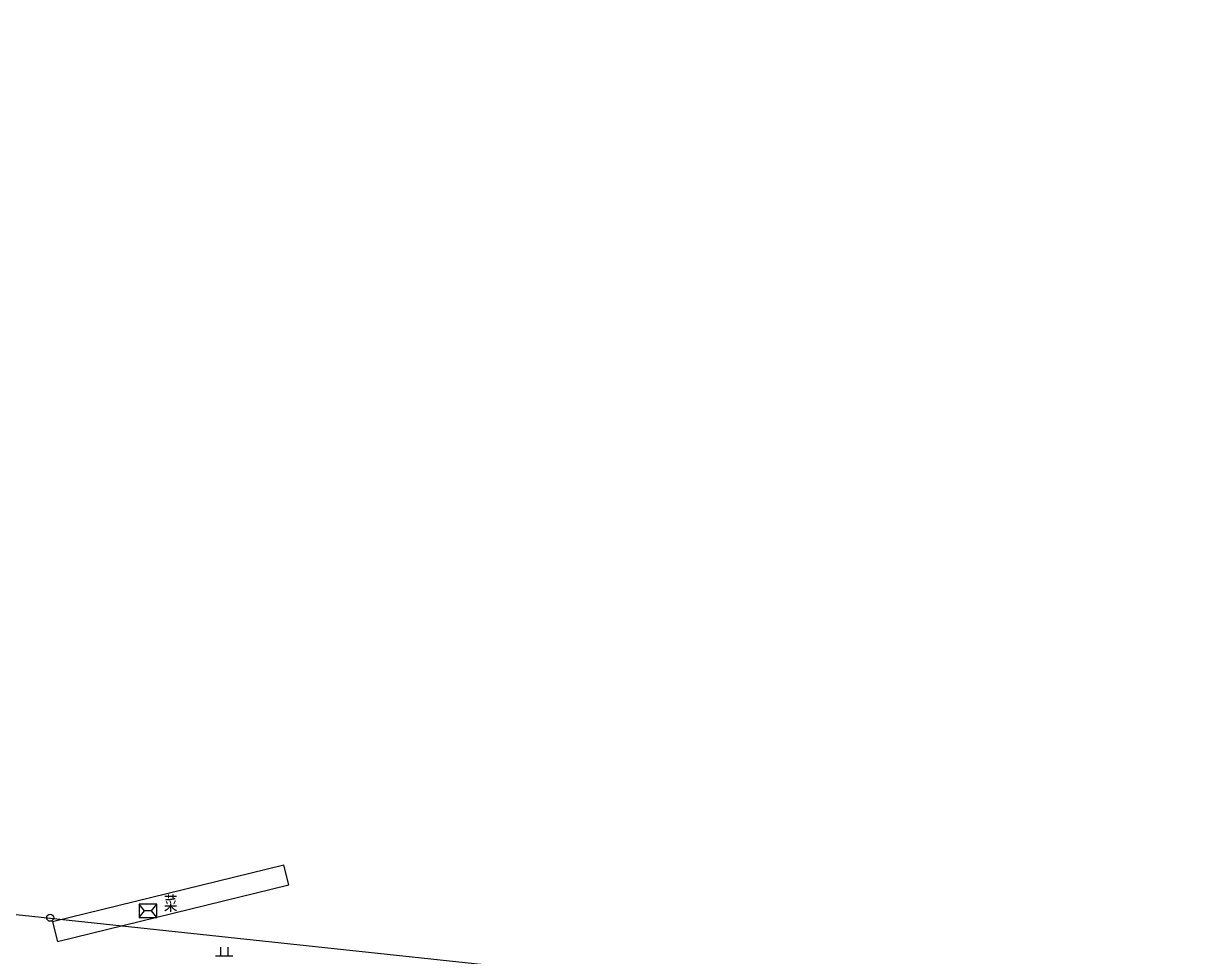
# Model space of a CAD drawing. Header units: metres. Extents: x 494039 to 619385, y 3351420 to 3402703.
# Drawn here: x 589752.9 to 590085.7, y 3393286.4 to 3393552.6 of the extents above; entities that cross this region are included whole.
import ezdxf
from ezdxf.enums import TextEntityAlignment as Align

# ---------------------------------------------------------------- set-up
doc = ezdxf.new("R2010")
doc.units = ezdxf.units.M
for name, color, linetype in [('330400', 8, 'Continuous'), ('510301', 8, 'Continuous'), ('810302', 8, 'Continuous'), ('范围线', 8, 'Continuous')]:
    doc.layers.add(name, color=color, linetype=linetype)

# ---------------------------------------------------------------- blocks, each defined once
blk = doc.blocks.new('gc170')
at = {"linetype": 'Continuous'}
blk.add_circle((0, 0), 0.5, dxfattribs=at)
blk = doc.blocks.new('vm')
at = {"linetype": 'Continuous'}
for p, q in [((1.25, 0), (-1.25, 0)), ((-0.5, 0), (-0.5, 1.3)), ((0.5, 1.3), (0.5, 0))]:
    blk.add_line(p, q, dxfattribs=at)
blk = doc.blocks.new('mf')
for p, q in [((1.25, 0.95), (-1.25, 0.95)), ((-1.25, 0.95), (-1.25, -0.95)), ((0.5, 0), (-0.5, 0)), ((1.25, -0.95), (1.25, 0.95)), ((-1.25, -0.95), (1.25, -0.95))]:
    blk.add_line(p, q)
at = {"flags": 128}
for points in [[(-1.25, -0.95), (-0.5, 0), (-1.25, 0.95)], [(1.25, -0.95), (0.5, 0), (1.25, 0.95)]]:
    blk.add_lwpolyline(points, dxfattribs=at)
blk = doc.blocks.new('1-3&1-4')
at = {"layer": '330400', "color": 8, "linetype": 'Continuous', "elevation": 3.5735, "flags": 128}
blk.add_lwpolyline([(589762.6045, 3393290.7052), (589828.617, 3393306.9099), (589827.2394, 3393312.5216), (589761.227, 3393296.317)], close=True, dxfattribs=at)
at = {"layer": '范围线', "color": 8, "flags": 128}
blk.add_lwpolyline([(580974.9971, 3398172.2884), (580158.1729, 3397748.7629), (583102.2681, 3395406.1495), (589376.9328, 3392493.3034), (594318.9563, 3392016.403), (594002.9657, 3392059.9931), (593709.5027, 3392110.274), (593489.39, 3392154.2585), (593446.55, 3392164.1073), (593184.0367, 3392224.4585), (592856.0894, 3392311.9807), (592630.9821, 3392379.424), (592345.2786, 3392474.0542), (592112.8421, 3392558.6278), (591835.9381, 3392668.5492), (591571.4074, 3392783.2499), (591303.4331, 3392909.9936), (591275.2655, 3392923.316), (591065.2798, 3393031.2284), (591019.813, 3393054.5939), (590886.2864, 3393127.1825), (590776.1303, 3393189.2284), (589711.9005, 3393302.4152), (583546.9224, 3396125.8295)], close=True, dxfattribs=at)
at = {"layer": '330400', "color": 8, "linetype": 'Continuous', "xscale": 2, "yscale": 2}
blk.add_blockref('mf', (589788.4585, 3393299.4318), dxfattribs=at)
at = {"layer": '510301', "color": 8, "linetype": 'Continuous', "xscale": 2, "yscale": 2}
blk.add_blockref('gc170', (589760.5266, 3393297.4765, 3.5175), dxfattribs=at)
at = {"layer": '810302', "color": 8, "linetype": 'Continuous', "xscale": 2, "yscale": 2}
blk.add_blockref('vm', (589810.1986, 3393286.5414), dxfattribs=at)
at = {"color": 8, "width": 0.75}
blk.add_text('菜', height=4, dxfattribs=at).set_placement((589794.922, 3393301.6134, 3.5735), align=Align.MIDDLE_CENTER)

msp = doc.modelspace()

# ---------------------------------------------------------------- block references
msp.add_blockref('1-3&1-4', (0, 0))

doc.saveas('drawing.dxf')
